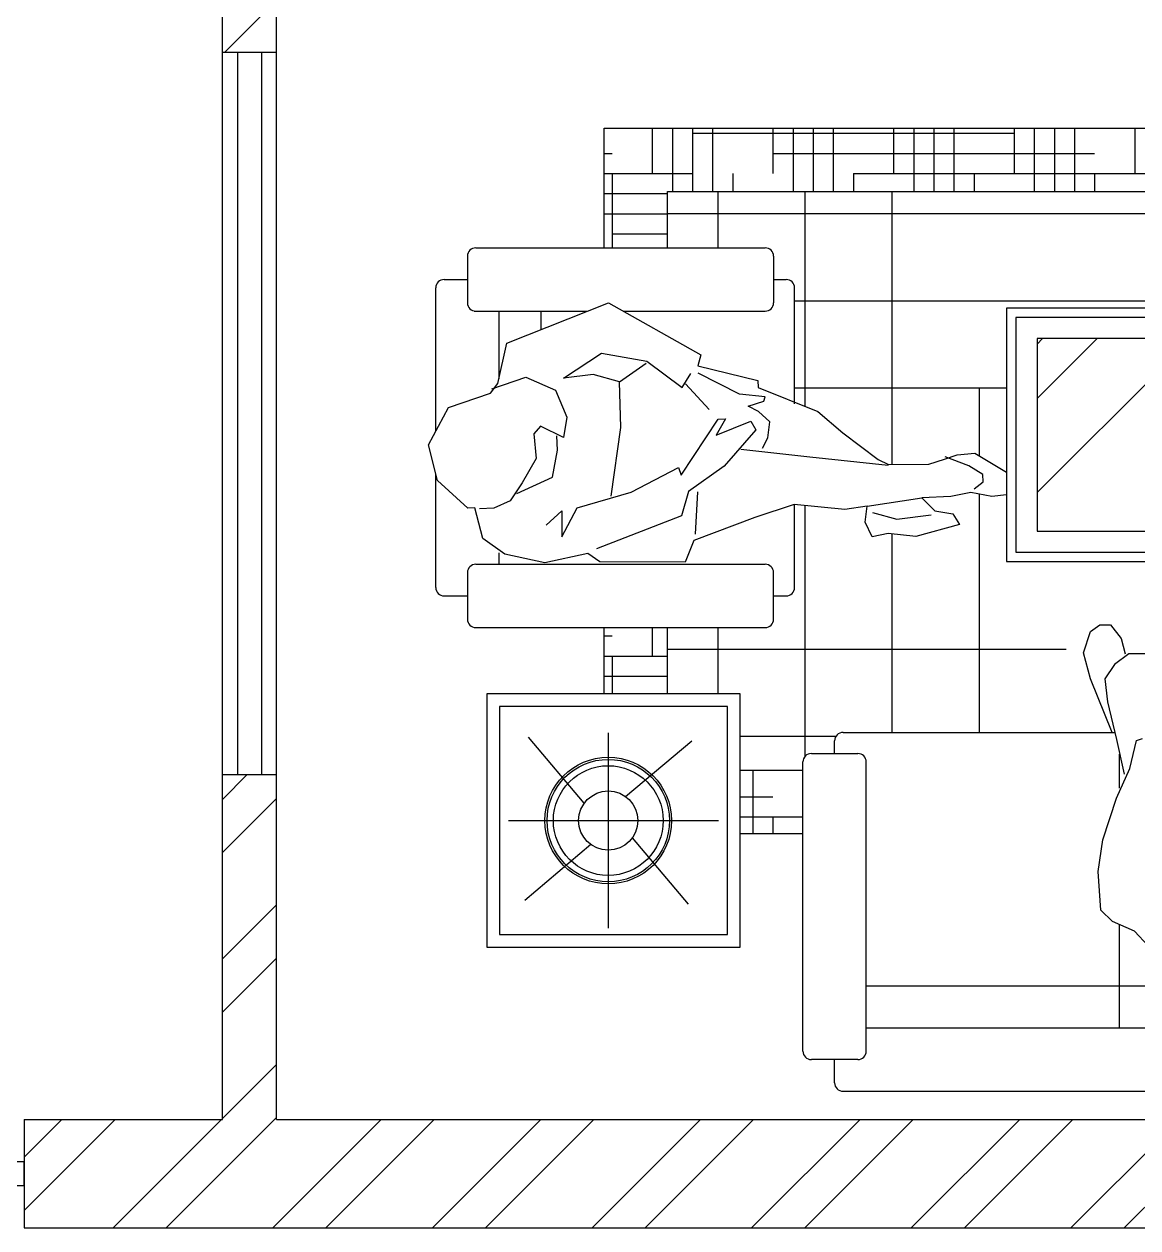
# Model space of a CAD drawing. Header units: inches. Extents: x 6298 to 6638, y 3650 to 4105.
# Drawn here: x 6452.9 to 6545.4, y 3649.5 to 3749.5 of the extents above; entities that cross this region are included whole.
import ezdxf

# ---------------------------------------------------------------- set-up
doc = ezdxf.new("R2010")
doc.units = ezdxf.units.IN
doc.header["$MEASUREMENT"] = 0
doc.layers.add('components', color=9, linetype='Continuous', plot=False)
for name, color, linetype in [('entery gate', 120, 'Continuous'), ('wall', 20, 'Continuous'), ('window', 147, 'Continuous')]:
    doc.layers.add(name, color=color, linetype=linetype)

# ---------------------------------------------------------------- blocks, each defined once
blk = doc.blocks.new('SOFA')
at = {"layer": 'components', "true_color": 0x939598}
h = blk.add_hatch(dxfattribs=at)
h.set_pattern_fill('HOUND,_O', color=252, scale=0.765065)
h.set_pattern_definition([(270, (-1586.3725, 3049.2995), (-1.2145402, -4.85816077), [19.432643, -9.7163215]), (180, (-1586.3725, 3049.2995), (4.85816077, 1.2145402), [19.432643, -9.7163215])])
h.paths.add_polyline_path([(2420.255, 1519.388), (2420.255, 1523.185), (2424.08, 1523.185), (2424.08, 1519.388)])
h.paths.add_polyline_path([(2428.71, 1527.567), (2428.71, 1531.393), (2432.721, 1531.393), (2432.721, 1527.567)])
h.paths.add_polyline_path([(2420.255, 1463.949), (2420.255, 1467.746), (2424.08, 1467.746), (2424.08, 1463.949)])
h.paths.add_polyline_path([(2428.71, 1455.912), (2428.71, 1459.737), (2432.721, 1459.737), (2432.721, 1457.098), (2432.382, 1456.48), (2432.377, 1455.912)])
h.paths.add_polyline_path([(2455.661, 1455.912), (2455.661, 1459.737), (2459.061, 1459.737), (2459.061, 1527.567), (2455.661, 1527.567), (2455.661, 1531.393), (2462.886, 1531.393), (2462.886, 1455.912)])
h = blk.add_hatch(dxfattribs=at)
h.set_pattern_fill('HOUND,_O', color=252, scale=3.31528)
h.set_pattern_definition([(270, (2010.285, 1706.938), (-5.26301, -21.05203), [84.2081, -42.1041]), (180, (2010.285, 1706.938), (21.05203, 5.26301), [84.2081, -42.1041])])
edge = h.paths.add_edge_path()
edge.add_line((2436.714, 1480.051), (2447.609, 1480.051))
edge.add_line((2447.609, 1480.051), (2447.14, 1478.795))
edge.add_line((2447.14, 1478.795), (2446.958, 1477.892))
edge.add_line((2446.958, 1477.892), (2445.903, 1476.517))
edge.add_line((2445.903, 1476.517), (2444.418, 1475.623))
edge.add_line((2444.418, 1475.623), (2443.255, 1472.363))
edge.add_line((2443.255, 1472.363), (2443.055, 1471.929))
edge.add_line((2443.055, 1471.929), (2440.871, 1473.877))
edge.add_line((2440.871, 1473.877), (2438.809, 1477.833))
edge.add_line((2438.809, 1477.833), (2437.467, 1478.301))
edge.add_line((2437.467, 1478.301), (2436.456, 1477.706))
edge.add_line((2436.456, 1477.706), (2436.202, 1476.677))
edge.add_line((2436.202, 1476.677), (2436.919, 1475.528))
edge.add_line((2436.919, 1475.528), (2438.086, 1474.287))
edge.add_line((2438.086, 1474.287), (2438.629, 1473.523))
edge.add_line((2438.629, 1473.523), (2438.604, 1473.084))
edge.add_line((2438.604, 1473.084), (2439.479, 1471.273))
edge.add_line((2439.479, 1471.273), (2440.65, 1470.098))
edge.add_line((2440.65, 1470.098), (2440.548, 1469.451))
edge.add_line((2440.548, 1469.451), (2441.176, 1467.79))
edge.add_line((2441.176, 1467.79), (2440.932, 1467.245))
edge.add_line((2440.932, 1467.245), (2439.699, 1467.245))
edge.add_line((2439.699, 1467.245), (2440.055, 1467.653))
edge.add_line((2440.055, 1467.653), (2439.871, 1467.859))
edge.add_line((2439.871, 1467.859), (2439.084, 1467.245))
edge.add_line((2439.084, 1467.245), (2435.143, 1467.245))
edge.add_ellipse((2435.143, 1466.735), major_axis=(-0.361, -0.361), ratio=1, start_angle=225, end_angle=315)
edge.add_line((2434.633, 1466.735), (2434.633, 1465.97))
edge.add_line((2434.633, 1465.97), (2433.231, 1465.97))
edge.add_ellipse((2433.231, 1465.46), major_axis=(-0.361, -0.361), ratio=1, start_angle=225, end_angle=315)
edge.add_line((2432.721, 1465.46), (2432.721, 1459.737))
edge.add_line((2432.721, 1459.737), (2428.71, 1459.737))
edge.add_line((2428.71, 1459.737), (2428.71, 1463.949))
edge.add_line((2428.71, 1463.949), (2424.08, 1463.949))
edge.add_line((2424.08, 1463.949), (2424.08, 1467.746))
edge.add_line((2424.08, 1467.746), (2424.602, 1467.746))
edge.add_ellipse((2424.602, 1468.256), major_axis=(-0.361, -0.361), ratio=1, start_angle=45, end_angle=135)
edge.add_line((2425.112, 1468.256), (2425.112, 1469.659))
edge.add_line((2425.112, 1469.659), (2425.877, 1469.659))
edge.add_ellipse((2425.877, 1470.169), major_axis=(-0.361, -0.361), ratio=1, start_angle=45, end_angle=135)
edge.add_line((2426.387, 1470.169), (2426.387, 1486.687))
edge.add_line((2426.387, 1486.687), (2426.829, 1486.674))
edge.add_line((2426.829, 1486.674), (2430.089, 1486.848))
edge.add_line((2430.089, 1486.848), (2431.486, 1487.255))
edge.add_line((2431.486, 1487.255), (2432.185, 1488.651))
edge.add_line((2432.185, 1488.651), (2431.428, 1490.047))
edge.add_line((2431.428, 1490.047), (2430.089, 1491.094))
edge.add_line((2430.089, 1491.094), (2428.168, 1491.154))
edge.add_line((2428.168, 1491.154), (2428.168, 1491.327))
edge.add_line((2428.168, 1491.327), (2427.76, 1491.501))
edge.add_line((2427.76, 1491.501), (2426.945, 1491.152))
edge.add_line((2426.945, 1491.152), (2426.387, 1491.082))
edge.add_line((2426.387, 1491.082), (2426.387, 1495.794))
edge.add_line((2426.387, 1495.794), (2427.088, 1496.027))
edge.add_line((2427.088, 1496.027), (2427.702, 1495.863))
edge.add_line((2427.702, 1495.863), (2428.226, 1495.514))
edge.add_line((2428.226, 1495.514), (2428.575, 1495.514))
edge.add_line((2428.575, 1495.514), (2428.692, 1495.747))
edge.add_line((2428.692, 1495.747), (2428.26, 1496.149))
edge.add_line((2428.26, 1496.149), (2428.26, 1496.678))
edge.add_line((2428.26, 1496.678), (2430.205, 1496.387))
edge.add_line((2430.205, 1496.387), (2430.613, 1496.736))
edge.add_line((2430.613, 1496.736), (2430.322, 1497.143))
edge.add_line((2430.322, 1497.143), (2430.729, 1497.201))
edge.add_line((2430.729, 1497.201), (2430.729, 1497.492))
edge.add_line((2430.729, 1497.492), (2430.349, 1497.664))
edge.add_line((2430.349, 1497.664), (2431.137, 1498.713))
edge.add_line((2431.137, 1498.713), (2431.137, 1499.702))
edge.add_line((2431.137, 1499.702), (2430.496, 1500.574))
edge.add_line((2430.496, 1500.574), (2429.623, 1501.156))
edge.add_line((2429.623, 1501.156), (2428.226, 1500.982))
edge.add_line((2428.226, 1500.982), (2426.387, 1500.558))
edge.add_line((2426.387, 1500.558), (2426.387, 1516.965))
edge.add_ellipse((2425.877, 1516.965), major_axis=(-0.361, -0.361), ratio=1, start_angle=135, end_angle=225)
edge.add_line((2425.877, 1517.475), (2425.112, 1517.475))
edge.add_line((2425.112, 1517.475), (2425.112, 1518.878))
edge.add_ellipse((2424.602, 1518.878), major_axis=(-0.361, -0.361), ratio=1, start_angle=135, end_angle=225)
edge.add_line((2424.602, 1519.388), (2424.08, 1519.388))
edge.add_line((2424.08, 1519.388), (2424.08, 1523.185))
edge.add_line((2424.08, 1523.185), (2428.71, 1523.185))
edge.add_line((2428.71, 1523.185), (2428.71, 1527.567))
edge.add_line((2428.71, 1527.567), (2432.721, 1527.567))
edge.add_line((2432.721, 1527.567), (2432.721, 1521.674))
edge.add_ellipse((2433.231, 1521.674), major_axis=(-0.361, 0.361), ratio=1, start_angle=45, end_angle=135)
edge.add_line((2433.231, 1521.164), (2434.633, 1521.164))
edge.add_line((2434.633, 1521.164), (2434.633, 1520.399))
edge.add_ellipse((2435.143, 1520.399), major_axis=(-0.361, 0.361), ratio=1, start_angle=45, end_angle=135)
edge.add_line((2435.143, 1519.889), (2440.143, 1519.889))
edge.add_line((2440.143, 1519.889), (2439.856, 1516.85))
edge.add_line((2439.856, 1516.85), (2440.052, 1515.504))
edge.add_line((2440.052, 1515.504), (2439.083, 1515.633))
edge.add_line((2439.083, 1515.633), (2438.212, 1515.201))
edge.add_line((2438.212, 1515.201), (2438.406, 1514.246))
edge.add_line((2438.406, 1514.246), (2438.224, 1512.576))
edge.add_line((2438.224, 1512.576), (2438.95, 1509.932))
edge.add_line((2438.95, 1509.932), (2439.601, 1510.324))
edge.add_line((2439.601, 1510.324), (2439.767, 1511.425))
edge.add_line((2439.767, 1511.425), (2440.56, 1512.206))
edge.add_line((2440.56, 1512.206), (2440.644, 1510.461))
edge.add_line((2440.644, 1510.461), (2440.877, 1509.248))
edge.add_line((2440.877, 1509.248), (2440.633, 1507.987))
edge.add_line((2440.633, 1507.987), (2440.744, 1507.083))
edge.add_line((2440.744, 1507.083), (2436.714, 1507.083))
edge.add_line((2436.714, 1507.083), (2436.714, 1480.051))
edge = h.paths.add_edge_path()
edge.add_line((2452.015, 1507.083), (2442.117, 1507.083))
edge.add_line((2442.117, 1507.083), (2443.251, 1509.011))
edge.add_line((2443.251, 1509.011), (2443.154, 1510.077))
edge.add_line((2443.154, 1510.077), (2442.901, 1510.831))
edge.add_line((2442.901, 1510.831), (2442.593, 1511.778))
edge.add_line((2442.593, 1511.778), (2442.563, 1514.225))
edge.add_line((2442.563, 1514.225), (2442.883, 1514.852))
edge.add_line((2442.883, 1514.852), (2444.487, 1516.983))
edge.add_line((2444.487, 1516.983), (2445.771, 1518.487))
edge.add_line((2445.771, 1518.487), (2446.332, 1519.889))
edge.add_line((2446.332, 1519.889), (2453.238, 1519.889))
edge.add_ellipse((2453.238, 1520.399), major_axis=(-0.361, -0.361), ratio=1, start_angle=45, end_angle=135)
edge.add_line((2453.748, 1520.399), (2453.748, 1521.164))
edge.add_line((2453.748, 1521.164), (2455.151, 1521.164))
edge.add_ellipse((2455.151, 1521.674), major_axis=(-0.361, -0.361), ratio=1, start_angle=45, end_angle=135)
edge.add_line((2455.661, 1521.674), (2455.661, 1527.567))
edge.add_line((2455.661, 1527.567), (2459.061, 1527.567))
edge.add_line((2459.061, 1527.567), (2459.061, 1459.737))
edge.add_line((2459.061, 1459.737), (2455.661, 1459.737))
edge.add_line((2455.661, 1459.737), (2455.661, 1465.46))
edge.add_ellipse((2455.151, 1465.46), major_axis=(-0.361, 0.361), ratio=1, start_angle=225, end_angle=315)
edge.add_line((2455.151, 1465.97), (2453.748, 1465.97))
edge.add_line((2453.748, 1465.97), (2453.748, 1466.735))
edge.add_ellipse((2453.238, 1466.735), major_axis=(-0.361, 0.361), ratio=1, start_angle=225, end_angle=315)
edge.add_line((2453.238, 1467.245), (2450.499, 1467.245))
edge.add_line((2450.499, 1467.245), (2450.489, 1467.778))
edge.add_line((2450.489, 1467.778), (2449.911, 1467.941))
edge.add_line((2449.911, 1467.941), (2449.728, 1468.147))
edge.add_line((2449.728, 1468.147), (2449.342, 1468.234))
edge.add_line((2449.342, 1468.234), (2449.035, 1468.578))
edge.add_line((2449.035, 1468.578), (2448.848, 1468.719))
edge.add_line((2448.848, 1468.719), (2448.616, 1468.08))
edge.add_line((2448.616, 1468.08), (2448.226, 1468.102))
edge.add_line((2448.226, 1468.102), (2448.319, 1467.245))
edge.add_line((2448.319, 1467.245), (2445.376, 1467.245))
edge.add_line((2445.376, 1467.245), (2445.485, 1469.171))
edge.add_line((2445.485, 1469.171), (2446.642, 1473.475))
edge.add_line((2446.642, 1473.475), (2447.182, 1474.944))
edge.add_line((2447.182, 1474.944), (2447.831, 1474.907))
edge.add_line((2447.831, 1474.907), (2448.521, 1475.586))
edge.add_line((2448.521, 1475.586), (2448.978, 1476.734))
edge.add_line((2448.978, 1476.734), (2448.733, 1477.008))
edge.add_line((2448.733, 1477.008), (2449.204, 1478.416))
edge.add_line((2449.204, 1478.416), (2449.962, 1479.379))
edge.add_line((2449.962, 1479.379), (2450.044, 1480.051))
edge.add_line((2450.044, 1480.051), (2452.015, 1480.051))
edge.add_line((2452.015, 1480.051), (2452.015, 1507.083))
at = {"layer": 'components', "color": 252, "true_color": 0x939598}
for p, q in [((2441.606, 1541.461), (2443.767, 1542.001)), ((2443.767, 1542.001), (2446.012, 1540.796)), ((2435.143, 1541.566), (2442.027, 1541.566)), ((2439.943, 1539.633), (2441.606, 1541.461)), ((2444.577, 1541.566), (2453.238, 1541.566)), ((2434.633, 1541.056), (2434.633, 1539.653)), ((2446.012, 1540.796), (2446.877, 1538.258)), ((2453.748, 1541.056), (2453.748, 1539.653)), ((2436.036, 1539.653), (2433.231, 1539.653)), ((2455.151, 1539.653), (2452.346, 1539.653)), ((2432.721, 1539.143), (2432.721, 1521.674)), ((2436.546, 1539.143), (2436.546, 1521.674)), ((2438.107, 1538.715), (2439.964, 1539.196)), ((2439.932, 1538.058), (2439.89, 1538.931)), ((2439.964, 1539.196), (2439.943, 1539.633)), ((2451.836, 1539.237), (2451.836, 1532.393)), ((2455.661, 1539.143), (2455.661, 1521.674)), ((2437.163, 1537.402), (2438.107, 1538.715)), ((2446.877, 1538.258), (2447.468, 1537.805)), ((2436.546, 1537.74), (2437.239, 1537.74)), ((2440.373, 1537.074), (2439.932, 1538.058)), ((2447.144, 1538.183), (2447.855, 1536.118)), ((2447.468, 1537.805), (2449.9, 1537.265)), ((2447.757, 1537.74), (2451.836, 1537.74)), ((2421.06, 1537.18), (2421.06, 1524.491)), ((2436.624, 1534.972), (2437.163, 1537.402)), ((2441.458, 1536.338), (2440.373, 1537.074)), ((2449.9, 1537.265), (2452.338, 1531.129)), ((2440.83, 1536.658), (2441.808, 1534.519)), ((2442.942, 1535.491), (2441.458, 1536.338)), ((2447.855, 1536.118), (2447.066, 1534.332)), ((2444.422, 1535.649), (2442.942, 1535.491)), ((2444.879, 1535.233), (2444.422, 1535.649)), ((2436.546, 1535.19), (2436.577, 1535.19)), ((2437.186, 1532.375), (2436.624, 1534.972)), ((2438.902, 1534.905), (2439.779, 1533.941)), ((2444.202, 1533.846), (2444.879, 1535.233)), ((2450.724, 1535.19), (2451.836, 1535.19)), ((2439.779, 1533.941), (2438.204, 1533.954)), ((2438.204, 1533.954), (2439.954, 1533.031)), ((2441.808, 1534.519), (2443.441, 1534.203)), ((2443.441, 1534.203), (2444.314, 1534.244)), ((2445.437, 1533.642), (2444.202, 1533.846)), ((2447.066, 1534.332), (2445.437, 1533.642)), ((2447.789, 1533.842), (2449.299, 1531.552)), ((2448.006, 1532.059), (2447.789, 1533.842)), ((2436.696, 1531.652), (2437.186, 1532.375)), ((2439.954, 1533.031), (2440.899, 1529.754)), ((2436.681, 1526.493), (2436.696, 1531.652)), ((2439.47, 1526.713), (2437.473, 1531.864)), ((2447.558, 1530.464), (2448.006, 1532.059)), ((2426.359, 1531.145), (2414.554, 1531.145)), ((2440.666, 1530.967), (2444.806, 1530.377)), ((2449.299, 1531.552), (2448.818, 1528.819)), ((2452.338, 1531.129), (2449.193, 1525.558)), ((2444.806, 1530.377), (2447.558, 1530.464)), ((2447.558, 1530.464), (2448.685, 1528.856)), ((2451.836, 1530.239), (2451.836, 1521.674)), ((2440.899, 1529.754), (2442.392, 1526.896)), ((2448.818, 1528.819), (2447.214, 1526.688)), ((2440.933, 1526.301), (2439.47, 1526.713)), ((2442.392, 1526.896), (2441.918, 1526.742)), ((2441.918, 1526.742), (2445.307, 1524.499)), ((2447.214, 1526.688), (2448.071, 1526.16)), ((2437.974, 1525.986), (2436.681, 1526.493)), ((2439.376, 1522.293), (2437.974, 1525.986)), ((2438.373, 1525.874), (2440.917, 1525.732)), ((2442.481, 1524.145), (2440.933, 1526.301)), ((2447.443, 1526.48), (2445.893, 1525.051)), ((2446.812, 1523.215), (2448.092, 1525.724)), ((2448.528, 1525.745), (2447.652, 1522.118)), ((2449.193, 1525.558), (2448.528, 1525.745)), ((2444.338, 1524.627), (2445.183, 1522.525)), ((2445.328, 1524.062), (2444.338, 1524.627)), ((2445.307, 1524.499), (2445.328, 1524.062)), ((2444.672, 1522.239), (2442.481, 1524.145)), ((2443.491, 1523.144), (2443.035, 1518.969)), ((2446.667, 1521.678), (2446.812, 1523.215)), ((2440.146, 1519.925), (2439.376, 1522.293)), ((2445.183, 1522.525), (2444.672, 1522.239)), ((2445.773, 1522.072), (2446.093, 1522.7)), ((2446.093, 1522.7), (2446.401, 1521.753)), ((2443.554, 1521.836), (2444.182, 1521.516)), ((2444.182, 1521.516), (2445.15, 1521.387)), ((2445.15, 1521.387), (2445.773, 1522.072)), ((2447.216, 1522.097), (2445.771, 1518.487)), ((2446.401, 1521.753), (2446.667, 1521.678)), ((2447.652, 1522.118), (2447.216, 1522.097)), ((2433.231, 1521.164), (2436.036, 1521.164)), ((2434.633, 1521.164), (2434.633, 1520.399)), ((2455.151, 1521.164), (2452.346, 1521.164)), ((2453.748, 1521.164), (2453.748, 1520.399)), ((2407.133, 1519.388), (2424.602, 1519.388)), ((2435.143, 1519.889), (2440.158, 1519.889)), ((2439.856, 1516.85), (2440.146, 1519.925)), ((2443.133, 1519.889), (2443.136, 1519.889)), ((2446.242, 1519.889), (2453.238, 1519.889)), ((2406.623, 1516.073), (2406.623, 1518.878)), ((2425.112, 1518.878), (2425.112, 1516.073)), ((2443.035, 1518.969), (2442.534, 1514.232)), ((2445.771, 1518.487), (2444.487, 1516.983)), ((2405.221, 1517.475), (2406.623, 1517.475)), ((2425.112, 1517.475), (2425.877, 1517.475)), ((2404.711, 1516.965), (2404.711, 1470.169)), ((2426.387, 1516.965), (2426.387, 1500.554)), ((2440.052, 1515.504), (2439.856, 1516.85)), ((2444.487, 1516.983), (2442.883, 1514.852)), ((2407.133, 1515.563), (2424.602, 1515.563)), ((2408.536, 1515.563), (2408.536, 1471.571)), ((2411.086, 1515.563), (2411.086, 1471.571)), ((2438.212, 1515.201), (2439.083, 1515.633)), ((2438.406, 1514.246), (2438.212, 1515.201)), ((2439.083, 1515.633), (2440.052, 1515.504)), ((2439.674, 1515.18), (2439.263, 1513.718)), ((2440.052, 1515.504), (2440.56, 1512.206)), ((2438.224, 1512.576), (2438.406, 1514.246)), ((2442.883, 1514.852), (2442.563, 1514.225)), ((2442.563, 1514.225), (2442.593, 1511.778)), ((2439.263, 1513.718), (2439.538, 1511.633)), ((2438.95, 1509.932), (2438.224, 1512.576)), ((2440.56, 1512.206), (2439.767, 1511.425)), ((2440.644, 1510.461), (2440.56, 1512.206)), ((2439.767, 1511.425), (2439.601, 1510.324)), ((2442.593, 1511.778), (2442.901, 1510.831)), ((2442.49, 1509.369), (2443.034, 1510.794)), ((2442.901, 1510.831), (2443.154, 1510.077)), ((2439.601, 1510.324), (2438.95, 1509.932)), ((2440.877, 1509.248), (2440.644, 1510.461)), ((2443.154, 1510.077), (2443.251, 1509.011)), ((2440.633, 1507.987), (2440.877, 1509.248)), ((2441.962, 1508.513), (2442.49, 1509.369)), ((2441.106, 1509.04), (2441.526, 1508.492)), ((2441.526, 1508.492), (2441.962, 1508.513)), ((2443.251, 1509.011), (2442.117, 1507.083)), ((2440.744, 1507.083), (2440.633, 1507.987)), ((2452.015, 1507.083), (2436.714, 1507.083)), ((2436.714, 1507.083), (2436.714, 1480.051)), ((2452.015, 1480.051), (2452.015, 1507.083)), ((2451.454, 1506.522), (2437.275, 1506.522)), ((2437.275, 1506.522), (2437.275, 1480.612)), ((2451.454, 1480.612), (2451.454, 1506.522)), ((2450.179, 1505.247), (2438.55, 1505.247)), ((2438.55, 1505.247), (2438.55, 1481.887)), ((2450.179, 1495.938, 40.803), (2440.871, 1505.247, 40.803)), ((2450.179, 1501.618, 40.803), (2446.55, 1505.247, 40.803)), ((2450.179, 1504.916, 40.803), (2449.848, 1505.247, 40.803)), ((2450.179, 1481.887), (2450.179, 1505.247)), ((2426.387, 1500.701), (2429.623, 1502.028)), ((2429.623, 1502.028), (2431.195, 1502.436)), ((2431.195, 1502.436), (2432.476, 1502.028)), ((2432.476, 1502.028), (2432.883, 1501.447)), ((2414.954, 1500.691), (2415.652, 1501.389)), ((2415.652, 1501.389), (2417.981, 1501.563)), ((2417.981, 1501.563), (2419.902, 1501.272)), ((2419.902, 1501.272), (2422.405, 1500.458)), ((2429.623, 1501.156), (2428.226, 1500.982)), ((2430.496, 1500.574), (2429.623, 1501.156)), ((2432.883, 1501.447), (2432.883, 1500.807)), ((2414.372, 1499.353), (2414.954, 1500.691)), ((2422.405, 1500.458), (2424.21, 1499.644)), ((2425.956, 1500.458), (2423.86, 1499.993)), ((2428.226, 1500.982), (2425.956, 1500.458)), ((2431.137, 1499.702), (2430.496, 1500.574)), ((2432.883, 1500.807), (2432.068, 1500.167)), ((2408.536, 1500.261), (2414.767, 1500.261)), ((2423.01, 1500.261), (2425.069, 1500.261)), ((2424.21, 1499.644), (2425.898, 1499.237)), ((2432.068, 1500.167), (2431.137, 1499.935)), ((2431.137, 1498.713), (2431.137, 1499.702)), ((2413.498, 1498.539), (2414.372, 1499.353)), ((2425.898, 1499.237), (2426.014, 1498.888))]:
    blk.add_line(p, q, dxfattribs=at)
for points in [[(2428.71, 1538.486), (2413.409, 1538.486), (2413.409, 1523.185), (2428.71, 1523.185)], [(2427.945, 1537.721), (2414.174, 1537.721), (2414.174, 1523.95), (2427.945, 1523.95)]]:
    blk.add_lwpolyline(points, close=True, dxfattribs=at)
for points in [[(2419.606, 1532.188), (2416.236, 1536.186)], [(2422.103, 1532.599), (2426.1, 1535.969)], [(2428.71, 1531.393), (2432.721, 1531.393)], [(2455.661, 1531.393), (2462.886, 1531.393), (2462.886, 1455.912), (2455.661, 1455.912)], [(2420.017, 1529.692), (2416.019, 1526.321)], [(2422.513, 1530.102), (2425.884, 1526.105)], [(2428.71, 1527.567), (2432.721, 1527.567)], [(2455.661, 1527.567), (2459.061, 1527.567), (2459.061, 1459.737), (2455.661, 1459.737)], [(2420.255, 1519.388), (2420.255, 1523.185)], [(2424.08, 1519.388), (2424.08, 1523.185)]]:
    blk.add_lwpolyline(points, dxfattribs=at)
for radius in [3.825, 3.698, 3.315, 1.789]:
    blk.add_circle((2421.06, 1531.145), radius, dxfattribs=at)
for centre, start, end in [((2435.143, 1541.056), 90, 180), ((2453.238, 1541.056), 0, 90), ((2433.231, 1539.143), 90, 180), ((2436.036, 1539.143), 0, 90), ((2452.346, 1539.143), 90, 180), ((2455.151, 1539.143), 0, 90), ((2433.231, 1521.674), 180, 270), ((2436.036, 1521.674), 270, 0), ((2452.346, 1521.674), 180, 270), ((2455.151, 1521.674), 270, 0), ((2435.143, 1520.399), 180, 270), ((2453.238, 1520.399), 270, 0), ((2407.133, 1518.878), 90, 180), ((2424.602, 1518.878), 0, 90), ((2405.221, 1516.965), 90, 180), ((2425.877, 1516.965), 0, 90), ((2407.133, 1516.073), 180, 270), ((2424.602, 1516.073), 270, 0)]:
    blk.add_arc(centre, 0.51, start, end, dxfattribs=at)

msp = doc.modelspace()

# ---------------------------------------------------------------- hatches: boundary and pattern name
at = {"layer": 'window', "true_color": 0xffffff}
h = msp.add_hatch(dxfattribs=at)
h.set_pattern_fill('ANSI32', scale=25)
h.paths.add_polyline_path([(6637.906, 4081.546), (6323.906, 4081.546), (6323.906, 3649.546), (6332.906, 3649.546), (6332.906, 3804.046), (6344.906, 3804.046), (6344.906, 3808.546), (6332.906, 3808.546), (6332.906, 3936.546), (6354.906, 3936.546), (6354.906, 3941.046), (6332.906, 3941.046), (6332.906, 4020.046), (6384.906, 4020.046), (6384.906, 3936.546), (6455.406, 3936.546), (6455.406, 3941.046), (6389.406, 3941.046), (6389.406, 4024.546), (6332.906, 4024.546), (6332.906, 4072.546), (6384.906, 4072.546), (6384.906, 4054.546), (6389.406, 4054.546), (6389.406, 4072.546), (6497.406, 4072.546), (6497.406, 3936.546), (6501.906, 3936.546), (6501.906, 4072.546), (6628.906, 4072.546), (6628.906, 3941.046), (6540.406, 3941.046), (6540.406, 3912.546), (6544.906, 3912.546), (6544.906, 3936.546), (6628.906, 3936.546), (6628.906, 3808.546), (6544.906, 3808.546), (6544.906, 3844.546), (6540.406, 3844.546), (6540.406, 3804.046), (6628.906, 3804.046), (6628.906, 3658.546), (6473.877, 3658.546), (6473.877, 3687.205), (6469.377, 3687.205), (6469.377, 3658.546), (6452.906, 3658.546), (6452.906, 3649.546), (6637.906, 3649.546)])
h.paths.add_polyline_path([(6397.406, 3873.046), (6332.906, 3873.046), (6332.906, 3868.546), (6392.906, 3868.546), (6392.906, 3862.546), (6397.406, 3862.546)], flags=17)
h.paths.add_polyline_path([(6421.406, 3808.546), (6404.906, 3808.546), (6404.906, 3804.046), (6416.906, 3804.046), (6416.906, 3678.046), (6421.406, 3678.046)], flags=17)
h.paths.add_polyline_path([(6473.877, 3808.546), (6469.377, 3808.546), (6469.377, 3747.205), (6473.877, 3747.205)], flags=17)

# ---------------------------------------------------------------- linework, layer by layer
at = {"layer": 'entery gate'}
for p, q in [((6452.906, 3655.046), (6394.906, 3655.046)), ((6452.906, 3653.046), (6452.906, 3655.046)), ((6452.906, 3653.046), (6394.906, 3653.046))]:
    msp.add_line(p, q, dxfattribs=at)
at = {"layer": 'wall'}
for p, q in [((6469.377, 3658.546), (6469.377, 3808.546)), ((6473.877, 3658.546), (6473.877, 3808.546)), ((6452.906, 3658.546), (6469.377, 3658.546)), ((6452.906, 3658.546), (6452.906, 3649.546)), ((6473.877, 3658.546), (6628.906, 3658.546)), ((6452.906, 3649.546), (6637.906, 3649.546))]:
    msp.add_line(p, q, dxfattribs=at)
at = {"layer": 'window'}
for p, q in [((6469.377, 3747.205), (6473.877, 3747.205)), ((6470.627, 3747.205), (6470.627, 3687.205)), ((6472.627, 3747.205), (6472.627, 3687.205)), ((6469.377, 3687.205), (6473.877, 3687.205))]:
    msp.add_line(p, q, dxfattribs=at)

# ---------------------------------------------------------------- block references
at = {"layer": 'components', "xscale": 1.374975238159445, "yscale": 1.374975238159445, "zscale": 1.374975238159445, "rotation": 90}
msp.add_blockref('SOFA', (8606.707, 354.484), dxfattribs=at)

doc.saveas('drawing.dxf')
